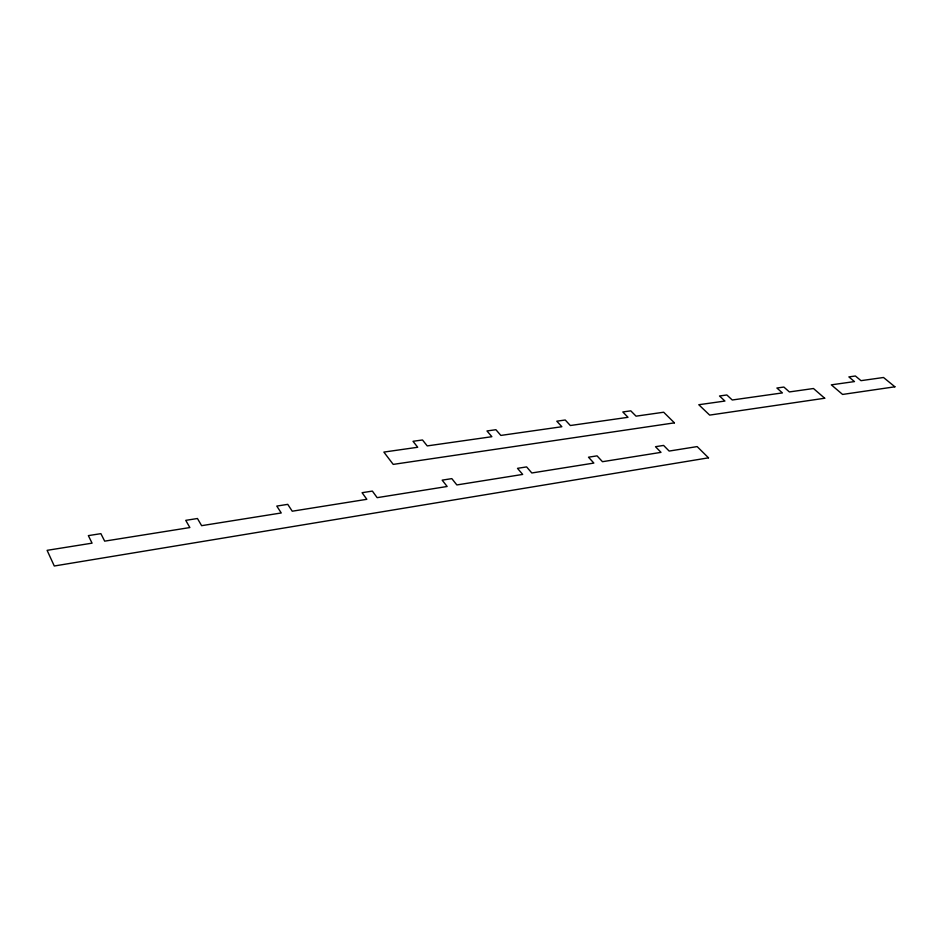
<?xml version="1.0" encoding="UTF-8"?>
<svg xmlns="http://www.w3.org/2000/svg" width="942" height="942" viewBox="0 0 942 942"><rect width="100%" height="100%" fill="white"/><g stroke="black" fill="none" stroke-linecap="round" stroke-linejoin="round"><path stroke-width="1.41" d="M708.502 457.824L54.283 566.001L47.1 550.34L92.069 543.157L88.348 535.621L100.888 533.655L104.668 541.144L189.86 527.555L185.739 520.349L197.455 518.512L201.623 525.671L281.246 512.966L276.783 506.078L287.746 504.359L292.244 511.212L366.838 499.307L362.081 492.701L372.373 491.088L377.153 497.659L447.156 486.484L442.163 480.149L451.83 478.63L456.858 484.942L522.692 474.427L517.488 468.339L526.602 466.902L531.818 472.978L593.86 463.075L588.479 457.2L597.063 455.857L602.468 461.698L661.013 452.36L655.491 446.696L663.604 445.425L669.15 451.065L697.151 446.59L708.502 457.824M674.413 422.852L393.214 464.394L383.865 452.089L417.718 447.262L413.008 441.303L422.499 439.973L427.232 445.907L491.877 436.699L486.967 430.953L495.916 429.705L500.85 435.428L561.868 426.726L556.781 421.192L565.235 420.002L570.334 425.525L628.02 417.306L622.792 411.96L630.787 410.842L636.038 416.164L663.674 412.231L674.413 422.852M894.9 386.797L842.584 394.439L831.327 384.842L854.476 381.581L848.883 376.906L855.395 375.999L861 380.662L883.514 377.495L894.9 386.797M824.697 398.242L709.656 415.104L698.799 404.73L724.916 401.045L719.511 395.993L726.847 394.969L732.264 399.997L782.402 392.908L776.903 388.022L783.874 387.056L789.384 391.931L813.476 388.516L824.697 398.242"/></g></svg>
